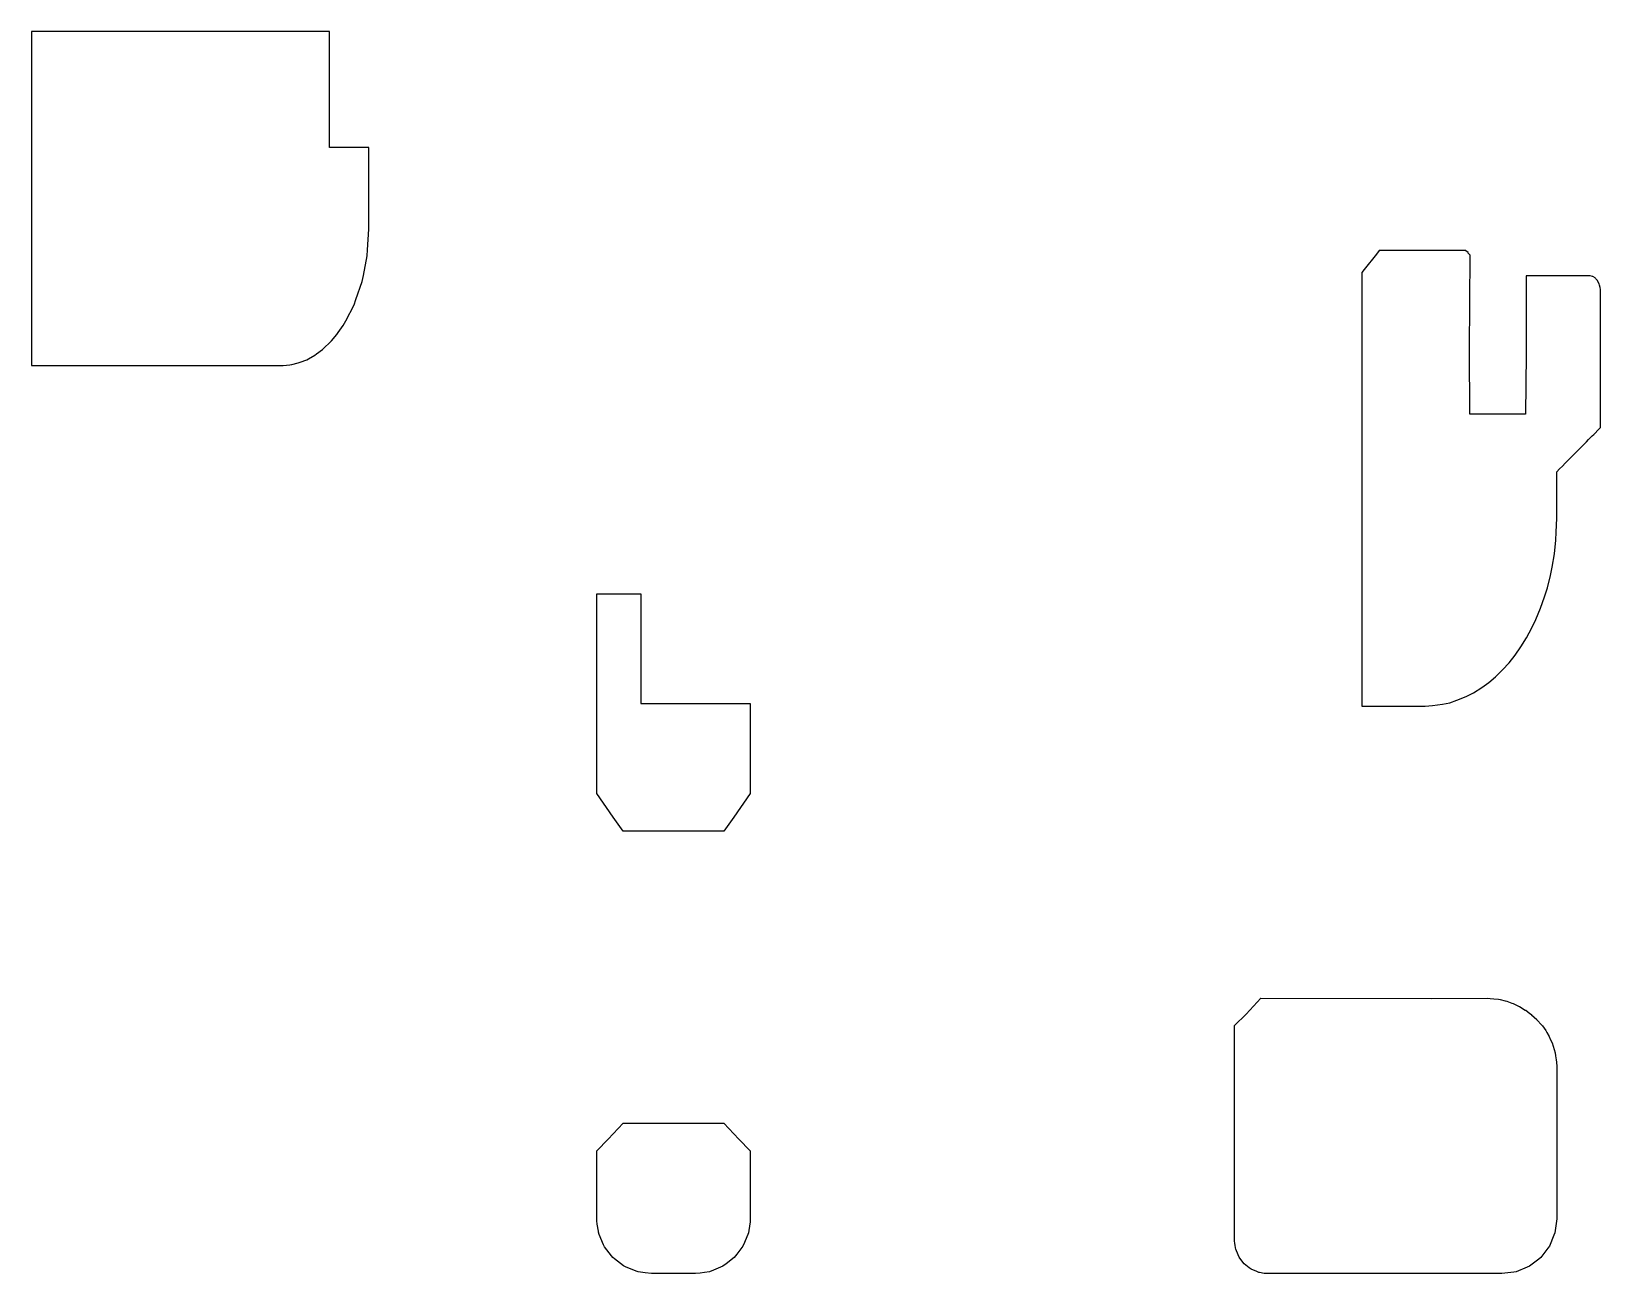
# Model space of a CAD drawing. Header units: metres. Extents: x 2.4 to 74, y -16 to 40.7.
import ezdxf

# ---------------------------------------------------------------- set-up
doc = ezdxf.new("R2010")
doc.units = ezdxf.units.M

msp = doc.modelspace()

# ---------------------------------------------------------------- linework, layer by layer
for p, q in [((13.585, 40.663), (2.4, 40.663)), ((2.4, 40.663), (2.4, 40.485)), ((2.4, 40.485), (2.4, 39.708)), ((16, 40.663), (13.585, 40.663)), ((16, 40.439), (16, 40.663)), ((16, 40.337), (16, 40.439)), ((16, 39.094), (16, 40.337)), ((2.4, 39.708), (2.4, 29.155)), ((16, 38.211), (16, 39.094)), ((16, 35.366), (16, 38.211)), ((17.77, 35.366), (16, 35.366)), ((16, 35.366), (16, 35.366)), ((17.8, 35.366), (17.77, 35.366)), ((17.8, 35.331), (17.8, 35.366)), ((17.8, 32.236), (17.8, 35.331)), ((17.8, 31.642), (17.8, 32.236)), ((17.74, 30.701), (17.8, 31.642)), ((17.547, 29.523), (17.723, 30.428)), ((17.723, 30.428), (17.74, 30.701)), ((63.774, 30.503), (63.209, 29.798)), ((63.9, 30.661), (63.774, 30.503)), ((67.811, 30.661), (63.9, 30.661)), ((67.856, 30.661), (67.811, 30.661)), ((67.954, 30.581), (67.855, 30.653)), ((67.855, 30.653), (67.856, 30.653)), ((67.856, 30.653), (67.856, 30.661)), ((67.955, 30.548), (67.954, 30.581)), ((68.046, 30.451), (67.955, 30.548)), ((68.024, 26.144), (68.046, 30.451)), ((17.496, 29.261), (17.547, 29.523)), ((63.209, 29.798), (63.1, 29.662)), ((63.1, 29.662), (63.1, 25.581)), ((71.476, 29.512), (70.598, 29.512)), ((70.598, 29.512), (70.604, 25.919)), ((72.364, 29.512), (71.476, 29.512)), ((72.816, 29.512), (72.364, 29.512)), ((73.221, 29.512), (72.816, 29.512)), ((73.5, 29.512), (73.221, 29.512)), ((73.52, 29.508), (73.5, 29.512)), ((73.629, 29.487), (73.52, 29.508)), ((73.65, 29.475), (73.629, 29.487)), ((73.75, 29.416), (73.65, 29.475)), ((73.772, 29.391), (73.75, 29.416)), ((73.854, 29.301), (73.772, 29.391)), ((2.4, 29.155), (2.4, 28.063)), ((17.209, 28.427), (17.496, 29.261)), ((73.875, 29.261), (73.854, 29.301)), ((73.933, 29.152), (73.875, 29.261)), ((73.951, 29.091), (73.933, 29.152)), ((73.983, 28.978), (73.951, 29.091)), ((73.99, 28.896), (73.983, 28.978)), ((74, 28.792), (73.99, 28.896)), ((74, 28.436), (74, 28.792)), ((2.4, 28.063), (2.4, 27.158)), ((16.74, 27.454), (17.126, 28.185)), ((17.126, 28.185), (17.209, 28.427)), ((74, 26.53), (74, 28.436)), ((16.403, 26.924), (16.628, 27.242)), ((16.628, 27.242), (16.74, 27.454)), ((2.4, 27.158), (2.4, 25.419)), ((16.022, 26.468), (16.093, 26.55)), ((16.093, 26.55), (16.338, 26.832)), ((16.338, 26.832), (16.403, 26.924)), ((74, 22.673), (74, 26.53)), ((15.044, 25.733), (15.331, 25.893)), ((15.331, 25.893), (15.41, 25.952)), ((15.41, 25.952), (15.686, 26.154)), ((15.686, 26.154), (15.761, 26.225)), ((15.761, 26.225), (16.022, 26.468)), ((68.033, 23.2), (68.024, 26.144)), ((70.604, 25.919), (70.572, 23.2)), ((2.4, 25.419), (4.961, 25.419)), ((4.961, 25.419), (13.8, 25.419)), ((13.8, 25.419), (13.888, 25.426)), ((13.888, 25.426), (14.192, 25.449)), ((14.192, 25.449), (14.279, 25.469)), ((14.279, 25.469), (14.58, 25.539)), ((14.58, 25.539), (14.666, 25.572)), ((14.666, 25.572), (14.961, 25.687)), ((14.961, 25.687), (15.044, 25.733)), ((63.1, 25.581), (63.1, 18.542)), ((68.311, 23.2), (68.033, 23.2)), ((68.347, 23.2), (68.311, 23.2)), ((69.091, 23.2), (68.347, 23.2)), ((69.168, 23.2), (69.091, 23.2)), ((69.883, 23.2), (69.168, 23.2)), ((69.943, 23.2), (69.883, 23.2)), ((70.572, 23.2), (69.943, 23.2)), ((73.449, 22.042), (73.615, 22.21)), ((73.615, 22.21), (73.686, 22.282)), ((73.686, 22.282), (73.933, 22.532)), ((73.933, 22.532), (74, 22.6)), ((74, 22.638), (74, 22.673)), ((74, 22.6), (74, 22.638)), ((72.384, 20.961), (73.155, 21.743)), ((73.155, 21.743), (73.357, 21.948)), ((73.357, 21.948), (73.449, 22.042)), ((72.129, 20.702), (72.257, 20.832)), ((72.257, 20.832), (72.384, 20.961)), ((72, 20.572), (72.129, 20.702)), ((72, 19.447), (72, 20.572)), ((72, 19.333), (72, 19.447)), ((72, 18.465), (72, 19.333)), ((72, 19.333), (72, 19.333)), ((63.1, 18.542), (63.1, 10.827)), ((71.978, 17.816), (72, 18.462)), ((72, 18.462), (72, 18.465)), ((71.89, 16.836), (71.955, 17.458)), ((71.955, 17.458), (71.978, 17.816)), ((71.783, 16.226), (71.89, 16.836)), ((71.569, 15.278), (71.713, 15.851)), ((71.713, 15.851), (71.783, 16.226)), ((71.437, 14.875), (71.569, 15.278)), ((28.2, 9.577), (28.2, 15)), ((28.2, 15), (29.425, 15)), ((29.425, 15), (30.2, 15)), ((30.2, 15), (30.2, 13.568)), ((71.051, 13.844), (71.262, 14.346)), ((71.262, 14.346), (71.437, 14.875)), ((70.857, 13.449), (71.051, 13.844)), ((30.2, 13.568), (30.2, 12.651)), ((70.36, 12.585), (70.623, 12.999)), ((70.623, 12.999), (70.857, 13.449)), ((30.2, 12.651), (30.2, 12.493)), ((30.2, 12.493), (30.2, 12.393)), ((30.2, 12.393), (30.2, 12.236)), ((30.2, 12.236), (30.2, 12.136)), ((69.824, 11.857), (70.101, 12.215)), ((70.101, 12.215), (70.36, 12.585)), ((30.2, 12.136), (30.2, 11.99)), ((30.2, 11.99), (30.2, 11.896)), ((30.2, 11.896), (30.2, 11.772)), ((30.2, 11.772), (30.2, 11.69)), ((30.2, 11.69), (30.2, 11.596)), ((30.2, 11.596), (30.2, 11.533)), ((30.2, 11.533), (30.2, 10.713)), ((69.201, 11.217), (69.524, 11.539)), ((69.524, 11.539), (69.824, 11.857)), ((63.1, 10.827), (63.1, 9.889)), ((68.575, 10.738), (68.896, 10.956)), ((68.896, 10.956), (69.201, 11.217)), ((30.2, 10.713), (30.2, 10)), ((66.787, 9.97), (67.114, 10.039)), ((67.114, 10.039), (67.434, 10.154)), ((67.434, 10.154), (67.872, 10.321)), ((67.872, 10.321), (68.193, 10.485)), ((68.193, 10.485), (68.575, 10.738)), ((28.2, 8.986), (28.2, 9.577)), ((30.2, 10), (33.118, 10)), ((33.118, 10), (35.2, 10)), ((35.2, 10), (35.2, 8.339)), ((35.2, 10), (35.2, 10)), ((63.1, 9.889), (64.3, 9.889)), ((64.3, 9.889), (66, 9.889)), ((66, 9.889), (66.326, 9.912)), ((66.326, 9.912), (66.787, 9.97)), ((28.2, 8.925), (28.2, 8.986)), ((28.2, 8.505), (28.2, 8.925)), ((28.2, 5.895), (28.2, 8.505)), ((35.2, 8.339), (35.2, 5.895)), ((28.949, 4.824), (28.2, 5.895)), ((35.2, 5.895), (34.451, 4.824)), ((29.4, 4.18), (28.949, 4.824)), ((34.451, 4.824), (34, 4.18)), ((31.953, 4.18), (29.4, 4.18)), ((34, 4.18), (31.953, 4.18)), ((57.823, -4.161), (58.5, -3.429)), ((58.5, -3.429), (66.277, -3.448)), ((66.277, -3.448), (68.841, -3.443)), ((68.841, -3.443), (68.959, -3.456)), ((68.959, -3.456), (69.126, -3.459)), ((69.126, -3.459), (69.334, -3.489)), ((69.334, -3.489), (69.418, -3.501)), ((69.418, -3.501), (69.639, -3.556)), ((69.639, -3.556), (69.715, -3.574)), ((69.715, -3.574), (69.949, -3.658)), ((57.3, -4.689), (57.823, -4.161)), ((69.949, -3.658), (70.011, -3.68)), ((70.011, -3.68), (70.259, -3.797)), ((70.259, -3.797), (70.301, -3.818)), ((70.301, -3.818), (70.562, -3.976)), ((70.562, -3.976), (70.581, -3.987)), ((70.581, -3.987), (70.777, -4.136)), ((70.777, -4.136), (70.844, -4.186)), ((70.844, -4.186), (70.849, -4.19)), ((70.849, -4.19), (71.086, -4.407)), ((57.3, -5.566), (57.3, -4.689)), ((71.086, -4.407), (71.109, -4.433)), ((71.109, -4.433), (71.303, -4.651)), ((71.303, -4.651), (71.341, -4.704)), ((71.341, -4.704), (71.493, -4.914)), ((71.493, -4.914), (71.54, -4.996)), ((71.54, -4.996), (71.653, -5.192)), ((57.3, -5.591), (57.3, -5.566)), ((57.3, -6.469), (57.3, -5.591)), ((71.653, -5.192), (71.703, -5.303)), ((71.703, -5.303), (71.783, -5.479)), ((71.783, -5.479), (71.829, -5.618)), ((71.829, -5.618), (71.881, -5.771)), ((71.881, -5.771), (71.919, -5.934)), ((71.919, -5.934), (71.948, -6.062)), ((71.948, -6.062), (71.973, -6.246)), ((71.973, -6.246), (71.988, -6.35)), ((71.988, -6.35), (71.996, -6.548)), ((57.3, -6.516), (57.3, -6.469)), ((57.3, -14.177), (57.3, -6.516)), ((71.996, -6.548), (72, -6.625)), ((72, -6.625), (72, -6.84)), ((72, -6.84), (72, -7.747)), ((72, -7.747), (72, -7.913)), ((72, -7.913), (72, -13.5)), ((72, -7.913), (72, -7.913)), ((28.723, -9.871), (29.4, -9.139)), ((29.4, -9.139), (32.3, -9.139)), ((32.3, -9.139), (34, -9.139)), ((34, -9.139), (34.677, -9.871)), ((28.2, -10.399), (28.723, -9.871)), ((34.677, -9.871), (35.2, -10.399)), ((28.2, -10.909), (28.2, -10.399)), ((35.2, -10.399), (35.2, -10.831)), ((35.2, -10.399), (35.2, -10.399)), ((28.2, -11.309), (28.2, -10.909)), ((28.2, -13.5), (28.2, -11.309)), ((35.2, -10.831), (35.2, -11.169)), ((35.2, -11.169), (35.2, -13.5)), ((28.205, -13.596), (28.2, -13.5)), ((28.212, -13.745), (28.205, -13.596)), ((35.2, -13.5), (35.193, -13.643)), ((72, -13.5), (71.929, -14.039)), ((28.269, -14.06), (28.212, -13.745)), ((28.277, -14.113), (28.269, -14.06)), ((28.308, -14.213), (28.277, -14.113)), ((28.504, -14.687), (28.308, -14.213)), ((35.115, -14.147), (34.938, -14.574)), ((35.129, -14.039), (35.115, -14.147)), ((35.193, -13.643), (35.129, -14.039)), ((57.3, -14.365), (57.3, -14.177)), ((71.873, -14.248), (71.665, -14.75)), ((71.915, -14.147), (71.873, -14.248)), ((71.929, -14.039), (71.915, -14.147)), ((28.553, -14.779), (28.504, -14.687)), ((28.867, -15.189), (28.553, -14.779)), ((34.865, -14.75), (34.583, -15.117)), ((34.938, -14.574), (34.865, -14.75)), ((57.3, -14.5), (57.3, -14.365)), ((57.315, -14.634), (57.3, -14.5)), ((57.327, -14.705), (57.315, -14.634)), ((57.343, -14.824), (57.327, -14.705)), ((57.351, -14.888), (57.343, -14.824)), ((57.459, -15.148), (57.351, -14.888)), ((71.599, -14.837), (71.268, -15.268)), ((71.665, -14.75), (71.599, -14.837)), ((28.932, -15.268), (28.867, -15.189)), ((29.006, -15.328), (28.932, -15.268)), ((29.423, -15.648), (29.006, -15.328)), ((29.505, -15.692), (29.423, -15.648)), ((29.995, -15.895), (29.505, -15.692)), ((33.95, -15.665), (33.523, -15.842)), ((34.101, -15.549), (33.95, -15.665)), ((34.468, -15.268), (34.101, -15.549)), ((34.583, -15.117), (34.468, -15.268)), ((57.501, -15.25), (57.459, -15.148)), ((57.672, -15.473), (57.501, -15.25)), ((57.739, -15.561), (57.672, -15.473)), ((57.962, -15.732), (57.739, -15.561)), ((58.05, -15.799), (57.962, -15.732)), ((70.649, -15.707), (70.147, -15.915)), ((70.75, -15.665), (70.649, -15.707)), ((71.181, -15.334), (70.75, -15.665)), ((71.268, -15.268), (71.181, -15.334)), ((30.082, -15.921), (29.995, -15.895)), ((30.408, -15.971), (30.082, -15.921)), ((30.7, -16), (30.408, -15.971)), ((31.44, -16), (30.7, -16)), ((32.7, -16), (31.44, -16)), ((32.913, -15.979), (32.7, -16)), ((33.118, -15.945), (32.913, -15.979)), ((33.347, -15.915), (33.118, -15.945)), ((33.523, -15.842), (33.347, -15.915)), ((58.309, -15.906), (58.05, -15.799)), ((58.412, -15.949), (58.309, -15.906)), ((58.441, -15.955), (58.412, -15.949)), ((58.642, -15.991), (58.441, -15.955)), ((58.677, -15.995), (58.642, -15.991)), ((58.712, -15.997), (58.677, -15.995)), ((58.738, -15.999), (58.712, -15.997)), ((58.774, -15.999), (58.738, -15.999)), ((58.8, -16), (58.774, -15.999)), ((63.722, -16), (58.8, -16)), ((69.5, -16), (63.722, -16)), ((70.039, -15.929), (69.5, -16)), ((70.147, -15.915), (70.039, -15.929))]:
    msp.add_line(p, q)

doc.saveas('drawing.dxf')
